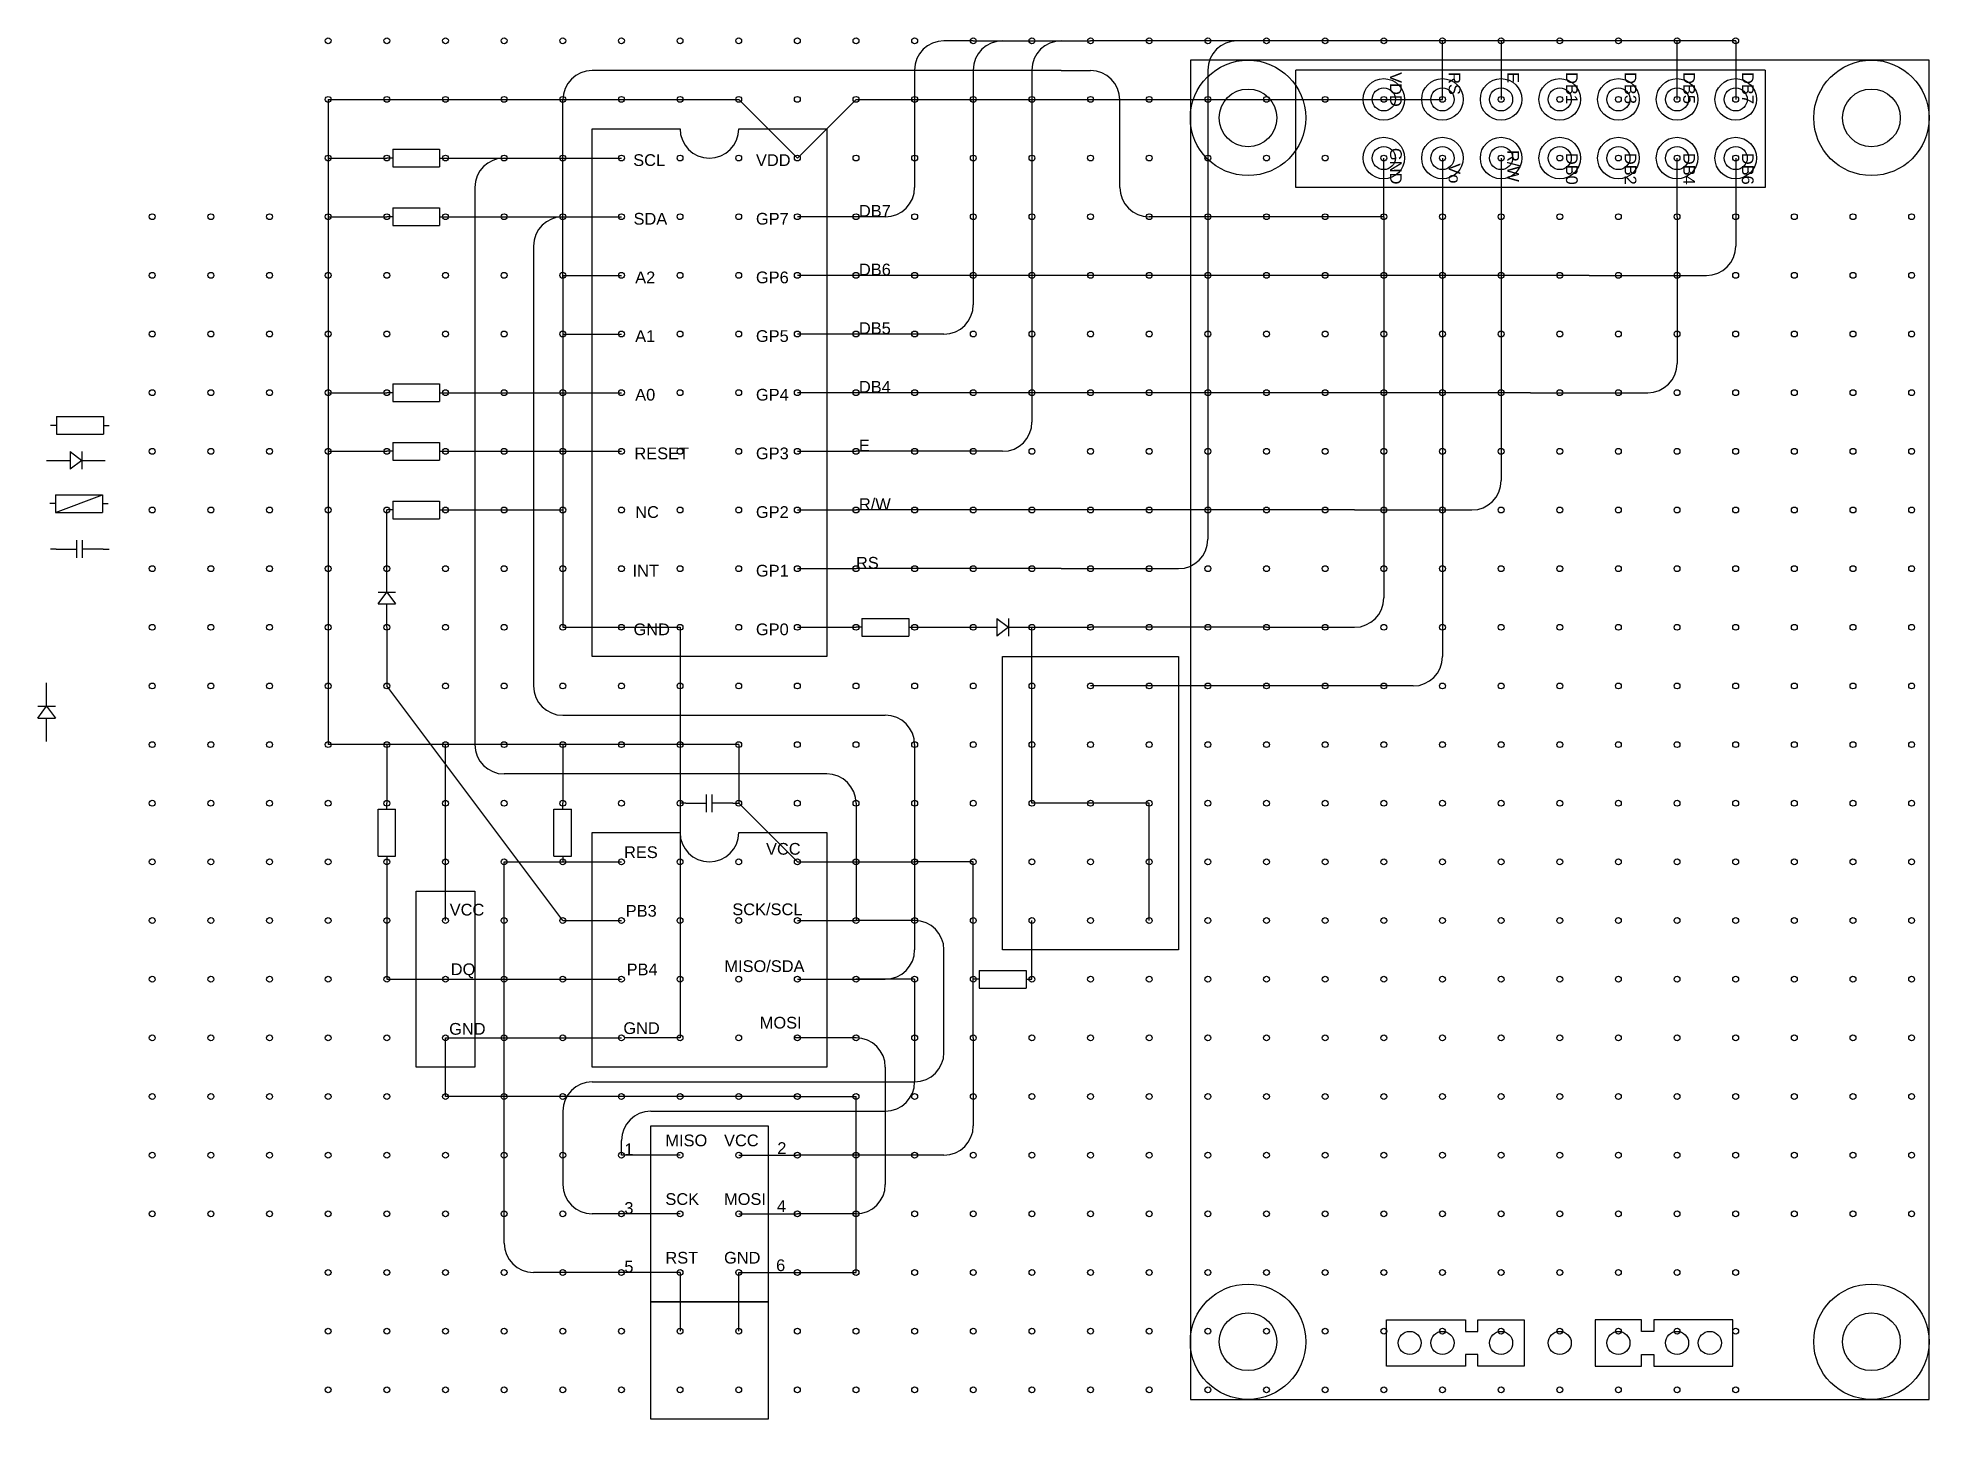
# Model space of a CAD drawing. Header units: inches. Extents: x 5.06 to 8.28, y 2 to 4.35.
import ezdxf

# ---------------------------------------------------------------- set-up
doc = ezdxf.new("R2010")
doc.units = ezdxf.units.IN
doc.header["$MEASUREMENT"] = 0
doc.linetypes.add('ACAD_ISO03W100', pattern=[30, 12, -18])
for name, color, linetype, lineweight in [('Components', 84, 'ACAD_ISO03W100', 30), ('PinLabels', 5, 'Continuous', 30), ('WiresBottom', 8, 'ACAD_ISO03W100', 30), ('WiresTop', 5, 'Continuous', 30)]:
    doc.layers.add(name, color=color, linetype=linetype, lineweight=lineweight)
doc.layers.add('Grid', color=7, linetype='Continuous')
doc.layers.add('PCB', color=94, linetype='Continuous')
doc.styles.get("Standard").update_dxf_attribs({"font": 'arial.ttf'})

msp = doc.modelspace()

# ---------------------------------------------------------------- linework, layer by layer
at = {"layer": 'Components', "linetype": 'Continuous'}
for p, q in [((5.6646, 4.1641), (5.7446, 4.1641)), ((5.6646, 4.1641), (5.6646, 4.1341)), ((5.7446, 4.1641), (5.7446, 4.1341)), ((5.7446, 4.1641), (5.7446, 4.1341)), ((5.6646, 4.1341), (5.7446, 4.1341)), ((5.6646, 4.0641), (5.7446, 4.0641)), ((5.6646, 4.0641), (5.6646, 4.0341)), ((5.7446, 4.0641), (5.7446, 4.0341)), ((5.7446, 4.0641), (5.7446, 4.0341)), ((5.6646, 4.0341), (5.7446, 4.0341)), ((5.6646, 3.7641), (5.7446, 3.7641)), ((5.6646, 3.7641), (5.6646, 3.7341)), ((5.7446, 3.7641), (5.7446, 3.7341)), ((5.7446, 3.7641), (5.7446, 3.7341)), ((5.6646, 3.7341), (5.7446, 3.7341)), ((5.0913, 3.7084), (5.1713, 3.7084)), ((5.0913, 3.7084), (5.0913, 3.6784)), ((5.0913, 3.6784), (5.1713, 3.6784)), ((5.1713, 3.7084), (5.1713, 3.6784)), ((5.1713, 3.7084), (5.1713, 3.6784)), ((5.1145, 3.6486), (5.1145, 3.6186)), ((5.1145, 3.6486), (5.1145, 3.6186)), ((5.1345, 3.6486), (5.1345, 3.6186)), ((5.6646, 3.6641), (5.7446, 3.6641)), ((5.6646, 3.6641), (5.6646, 3.6341)), ((5.7446, 3.6641), (5.7446, 3.6341)), ((5.7446, 3.6641), (5.7446, 3.6341)), ((5.6646, 3.6341), (5.7446, 3.6341)), ((5.0897, 3.575), (5.1697, 3.575)), ((5.0897, 3.575), (5.0897, 3.545)), ((5.1697, 3.575), (5.1697, 3.545)), ((5.1697, 3.575), (5.1697, 3.545)), ((5.6646, 3.5641), (5.7446, 3.5641)), ((5.6646, 3.5641), (5.6646, 3.5341)), ((5.7446, 3.5641), (5.7446, 3.5341)), ((5.7446, 3.5641), (5.7446, 3.5341)), ((5.0897, 3.545), (5.1697, 3.545)), ((5.6646, 3.5341), (5.7446, 3.5341)), ((5.1259, 3.4675), (5.1259, 3.4975)), ((5.1359, 3.4675), (5.1359, 3.4975)), ((5.0909, 3.4825), (5.0809, 3.4825)), ((5.0909, 3.4825), (5.1259, 3.4825)), ((5.1709, 3.4825), (5.1359, 3.4825)), ((5.1709, 3.4825), (5.1809, 3.4825)), ((5.6396, 3.4091), (5.6696, 3.4091)), ((5.6396, 3.3891), (5.6696, 3.3891)), ((5.6396, 3.3891), (5.6696, 3.3891)), ((6.4646, 3.3641), (6.5446, 3.3641)), ((6.4646, 3.3641), (6.4646, 3.3341)), ((6.5446, 3.3641), (6.5446, 3.3341)), ((6.5446, 3.3641), (6.5446, 3.3341)), ((6.6946, 3.3641), (6.6946, 3.3341)), ((6.6946, 3.3641), (6.6946, 3.3341)), ((6.7146, 3.3641), (6.7146, 3.3341)), ((6.4646, 3.3341), (6.5446, 3.3341)), ((5.0595, 3.2144), (5.0895, 3.2144)), ((5.0595, 3.1944), (5.0895, 3.1944)), ((5.0595, 3.1944), (5.0895, 3.1944)), ((6.1996, 3.0341), (6.1996, 3.0641)), ((6.2096, 3.0341), (6.2096, 3.0641)), ((5.6396, 2.9591), (5.6396, 3.0391)), ((5.6396, 3.0391), (5.6696, 3.0391)), ((5.6396, 3.0391), (5.6696, 3.0391)), ((5.6696, 2.9591), (5.6696, 3.0391)), ((5.9396, 2.9591), (5.9396, 3.0391)), ((5.9396, 3.0391), (5.9696, 3.0391)), ((5.9396, 3.0391), (5.9696, 3.0391)), ((5.9696, 2.9591), (5.9696, 3.0391)), ((6.1646, 3.0491), (6.1546, 3.0491)), ((6.1646, 3.0491), (6.1996, 3.0491)), ((6.2446, 3.0491), (6.2096, 3.0491)), ((6.2446, 3.0491), (6.2546, 3.0491)), ((5.6396, 2.9591), (5.6696, 2.9591)), ((5.9396, 2.9591), (5.9696, 2.9591)), ((6.6646, 2.7641), (6.7446, 2.7641)), ((6.6646, 2.7641), (6.6646, 2.7341)), ((6.7446, 2.7641), (6.7446, 2.7341)), ((6.6646, 2.7341), (6.7446, 2.7341))]:
    msp.add_line(p, q, dxfattribs=at)
at = {"layer": 'Components'}
for p, q in [((5.1145, 3.6486), (5.1345, 3.6336)), ((5.0745, 3.6336), (5.1145, 3.6336)), ((5.1345, 3.6336), (5.1145, 3.6186)), ((5.1345, 3.6336), (5.1745, 3.6336)), ((5.6546, 3.4091), (5.6546, 3.4491)), ((5.6396, 3.3891), (5.6546, 3.4091)), ((5.6546, 3.4091), (5.6696, 3.3891)), ((5.6546, 3.3491), (5.6546, 3.3891)), ((6.6946, 3.3641), (6.7146, 3.3491)), ((6.6546, 3.3491), (6.6946, 3.3491)), ((6.7146, 3.3491), (6.6946, 3.3341)), ((6.7146, 3.3491), (6.7546, 3.3491)), ((5.0745, 3.2144), (5.0745, 3.2544)), ((5.0595, 3.1944), (5.0745, 3.2144)), ((5.0745, 3.2144), (5.0895, 3.1944)), ((5.0745, 3.1544), (5.0745, 3.1944))]:
    msp.add_line(p, q, dxfattribs=at)
at = {"layer": 'Grid'}
for centre in [(5.5546, 4.3491), (5.6546, 4.3491), (5.7546, 4.3491), (5.8546, 4.3491), (5.9546, 4.3491), (6.0546, 4.3491), (6.1546, 4.3491), (6.2546, 4.3491), (6.3546, 4.3491), (6.4546, 4.3491), (6.5546, 4.3491), (6.6546, 4.3491), (6.7546, 4.3491), (6.8546, 4.3491), (6.9546, 4.3491), (7.0546, 4.3491), (7.1546, 4.3491), (7.2546, 4.3491), (7.3546, 4.3491), (7.4546, 4.3491), (7.5546, 4.3491), (7.6546, 4.3491), (7.7546, 4.3491), (7.8546, 4.3491), (7.9546, 4.3491), (5.5546, 4.2491), (5.6546, 4.2491), (5.7546, 4.2491), (5.8546, 4.2491), (5.9546, 4.2491), (6.0546, 4.2491), (6.1546, 4.2491), (6.2546, 4.2491), (6.3546, 4.2491), (6.4546, 4.2491), (6.5546, 4.2491), (6.6546, 4.2491), (6.7546, 4.2491), (6.8546, 4.2491), (6.9546, 4.2491), (7.0546, 4.2491), (7.1546, 4.2491), (7.2546, 4.2491), (7.3546, 4.2491), (7.4546, 4.2491), (7.5546, 4.2491), (7.6546, 4.2491), (7.7546, 4.2491), (7.8546, 4.2491), (7.9546, 4.2491), (5.5546, 4.1491), (5.6546, 4.1491), (5.7546, 4.1491), (5.8546, 4.1491), (5.9546, 4.1491), (6.0546, 4.1491), (6.1546, 4.1491), (6.2546, 4.1491), (6.3546, 4.1491), (6.4546, 4.1491), (6.5546, 4.1491), (6.6546, 4.1491), (6.7546, 4.1491), (6.8546, 4.1491), (6.9546, 4.1491), (7.0546, 4.1491), (7.1546, 4.1491), (7.2546, 4.1491), (7.3546, 4.1491), (7.4546, 4.1491), (7.5546, 4.1491), (7.6546, 4.1491), (7.7546, 4.1491), (7.8546, 4.1491), (7.9546, 4.1491), (5.2546, 4.0491), (5.3546, 4.0491), (5.4546, 4.0491), (5.5546, 4.0491), (5.6546, 4.0491), (5.7546, 4.0491), (5.8546, 4.0491), (5.9546, 4.0491), (6.0546, 4.0491), (6.1546, 4.0491), (6.2546, 4.0491), (6.3546, 4.0491), (6.4546, 4.0491), (6.5546, 4.0491), (6.6546, 4.0491), (6.7546, 4.0491), (6.8546, 4.0491), (6.9546, 4.0491), (7.0546, 4.0491), (7.1546, 4.0491), (7.2546, 4.0491), (7.3546, 4.0491), (7.4546, 4.0491), (7.5546, 4.0491), (7.6546, 4.0491), (7.7546, 4.0491), (7.8546, 4.0491), (7.9546, 4.0491), (8.0546, 4.0491), (8.1546, 4.0491), (8.2546, 4.0491), (5.2546, 3.9491), (5.3546, 3.9491), (5.4546, 3.9491), (5.5546, 3.9491), (5.6546, 3.9491), (5.7546, 3.9491), (5.8546, 3.9491), (5.9546, 3.9491), (6.0546, 3.9491), (6.1546, 3.9491), (6.2546, 3.9491), (6.3546, 3.9491), (6.4546, 3.9491), (6.5546, 3.9491), (6.6546, 3.9491), (6.7546, 3.9491), (6.8546, 3.9491), (6.9546, 3.9491), (7.0546, 3.9491), (7.1546, 3.9491), (7.2546, 3.9491), (7.3546, 3.9491), (7.4546, 3.9491), (7.5546, 3.9491), (7.6546, 3.9491), (7.7546, 3.9491), (7.8546, 3.9491), (7.9546, 3.9491), (8.0546, 3.9491), (8.1546, 3.9491), (8.2546, 3.9491), (5.2546, 3.8491), (5.3546, 3.8491), (5.4546, 3.8491), (5.5546, 3.8491), (5.6546, 3.8491), (5.7546, 3.8491), (5.8546, 3.8491), (5.9546, 3.8491), (6.0546, 3.8491), (6.1546, 3.8491), (6.2546, 3.8491), (6.3546, 3.8491), (6.4546, 3.8491), (6.5546, 3.8491), (6.6546, 3.8491), (6.7546, 3.8491), (6.8546, 3.8491), (6.9546, 3.8491), (7.0546, 3.8491), (7.1546, 3.8491), (7.2546, 3.8491), (7.3546, 3.8491), (7.4546, 3.8491), (7.5546, 3.8491), (7.6546, 3.8491), (7.7546, 3.8491), (7.8546, 3.8491), (7.9546, 3.8491), (8.0546, 3.8491), (8.1546, 3.8491), (8.2546, 3.8491), (5.2546, 3.7491), (5.3546, 3.7491), (5.4546, 3.7491), (5.5546, 3.7491), (5.6546, 3.7491), (5.7546, 3.7491), (5.8546, 3.7491), (5.9546, 3.7491), (6.0546, 3.7491), (6.1546, 3.7491), (6.2546, 3.7491), (6.3546, 3.7491), (6.4546, 3.7491), (6.5546, 3.7491), (6.6546, 3.7491), (6.7546, 3.7491), (6.8546, 3.7491), (6.9546, 3.7491), (7.0546, 3.7491), (7.1546, 3.7491), (7.2546, 3.7491), (7.3546, 3.7491), (7.4546, 3.7491), (7.5546, 3.7491), (7.6546, 3.7491), (7.7546, 3.7491), (7.8546, 3.7491), (7.9546, 3.7491), (8.0546, 3.7491), (8.1546, 3.7491), (8.2546, 3.7491), (5.2546, 3.6491), (5.3546, 3.6491), (5.4546, 3.6491), (5.5546, 3.6491), (5.6546, 3.6491), (5.7546, 3.6491), (5.8546, 3.6491), (5.9546, 3.6491), (6.0546, 3.6491), (6.1546, 3.6491), (6.2546, 3.6491), (6.3546, 3.6491), (6.4546, 3.6491), (6.5546, 3.6491), (6.6546, 3.6491), (6.7546, 3.6491), (6.8546, 3.6491), (6.9546, 3.6491), (7.0546, 3.6491), (7.1546, 3.6491), (7.2546, 3.6491), (7.3546, 3.6491), (7.4546, 3.6491), (7.5546, 3.6491), (7.6546, 3.6491), (7.7546, 3.6491), (7.8546, 3.6491), (7.9546, 3.6491), (8.0546, 3.6491), (8.1546, 3.6491), (8.2546, 3.6491), (5.2546, 3.5491), (5.3546, 3.5491), (5.4546, 3.5491), (5.5546, 3.5491), (5.6546, 3.5491), (5.7546, 3.5491), (5.8546, 3.5491), (5.9546, 3.5491), (6.0546, 3.5491), (6.1546, 3.5491), (6.2546, 3.5491), (6.3546, 3.5491), (6.4546, 3.5491), (6.5546, 3.5491), (6.6546, 3.5491), (6.7546, 3.5491), (6.8546, 3.5491), (6.9546, 3.5491), (7.0546, 3.5491), (7.1546, 3.5491), (7.2546, 3.5491), (7.3546, 3.5491), (7.4546, 3.5491), (7.5546, 3.5491), (7.6546, 3.5491), (7.7546, 3.5491), (7.8546, 3.5491), (7.9546, 3.5491), (8.0546, 3.5491), (8.1546, 3.5491), (8.2546, 3.5491), (5.2546, 3.4491), (5.3546, 3.4491), (5.4546, 3.4491), (5.5546, 3.4491), (5.6546, 3.4491), (5.7546, 3.4491), (5.8546, 3.4491), (5.9546, 3.4491), (6.0546, 3.4491), (6.1546, 3.4491), (6.2546, 3.4491), (6.3546, 3.4491), (6.4546, 3.4491), (6.5546, 3.4491), (6.6546, 3.4491), (6.7546, 3.4491), (6.8546, 3.4491), (6.9546, 3.4491), (7.0546, 3.4491), (7.1546, 3.4491), (7.2546, 3.4491), (7.3546, 3.4491), (7.4546, 3.4491), (7.5546, 3.4491), (7.6546, 3.4491), (7.7546, 3.4491), (7.8546, 3.4491), (7.9546, 3.4491), (8.0546, 3.4491), (8.1546, 3.4491), (8.2546, 3.4491), (5.2546, 3.3491), (5.3546, 3.3491), (5.4546, 3.3491), (5.5546, 3.3491), (5.6546, 3.3491), (5.7546, 3.3491), (5.8546, 3.3491), (5.9546, 3.3491), (6.0546, 3.3491), (6.1546, 3.3491), (6.2546, 3.3491), (6.3546, 3.3491), (6.4546, 3.3491), (6.5546, 3.3491), (6.6546, 3.3491), (6.7546, 3.3491), (6.8546, 3.3491), (6.9546, 3.3491), (7.0546, 3.3491), (7.1546, 3.3491), (7.2546, 3.3491), (7.3546, 3.3491), (7.4546, 3.3491), (7.5546, 3.3491), (7.6546, 3.3491), (7.7546, 3.3491), (7.8546, 3.3491), (7.9546, 3.3491), (8.0546, 3.3491), (8.1546, 3.3491), (8.2546, 3.3491), (5.2546, 3.2491), (5.3546, 3.2491), (5.4546, 3.2491), (5.5546, 3.2491), (5.6546, 3.2491), (5.7546, 3.2491), (5.8546, 3.2491), (5.9546, 3.2491), (6.0546, 3.2491), (6.1546, 3.2491), (6.2546, 3.2491), (6.3546, 3.2491), (6.4546, 3.2491), (6.5546, 3.2491), (6.6546, 3.2491), (6.7546, 3.2491), (6.8546, 3.2491), (6.9546, 3.2491), (7.0546, 3.2491), (7.1546, 3.2491), (7.2546, 3.2491), (7.3546, 3.2491), (7.4546, 3.2491), (7.5546, 3.2491), (7.6546, 3.2491), (7.7546, 3.2491), (7.8546, 3.2491), (7.9546, 3.2491), (8.0546, 3.2491), (8.1546, 3.2491), (8.2546, 3.2491), (5.2546, 3.1491), (5.3546, 3.1491), (5.4546, 3.1491), (5.5546, 3.1491), (5.6546, 3.1491), (5.7546, 3.1491), (5.8546, 3.1491), (5.9546, 3.1491), (6.0546, 3.1491), (6.1546, 3.1491), (6.2546, 3.1491), (6.3546, 3.1491), (6.4546, 3.1491), (6.5546, 3.1491), (6.6546, 3.1491), (6.7546, 3.1491), (6.8546, 3.1491), (6.9546, 3.1491), (7.0546, 3.1491), (7.1546, 3.1491), (7.2546, 3.1491), (7.3546, 3.1491), (7.4546, 3.1491), (7.5546, 3.1491), (7.6546, 3.1491), (7.7546, 3.1491), (7.8546, 3.1491), (7.9546, 3.1491), (8.0546, 3.1491), (8.1546, 3.1491), (8.2546, 3.1491), (5.2546, 3.0491), (5.3546, 3.0491), (5.4546, 3.0491), (5.5546, 3.0491), (5.6546, 3.0491), (5.7546, 3.0491), (5.8546, 3.0491), (5.9546, 3.0491), (6.0546, 3.0491), (6.1546, 3.0491), (6.2546, 3.0491), (6.3546, 3.0491), (6.4546, 3.0491), (6.5546, 3.0491), (6.6546, 3.0491), (6.7546, 3.0491), (6.8546, 3.0491), (6.9546, 3.0491), (7.0546, 3.0491), (7.1546, 3.0491), (7.2546, 3.0491), (7.3546, 3.0491), (7.4546, 3.0491), (7.5546, 3.0491), (7.6546, 3.0491), (7.7546, 3.0491), (7.8546, 3.0491), (7.9546, 3.0491), (8.0546, 3.0491), (8.1546, 3.0491), (8.2546, 3.0491), (5.2546, 2.9491), (5.3546, 2.9491), (5.4546, 2.9491), (5.5546, 2.9491), (5.6546, 2.9491), (5.7546, 2.9491), (5.8546, 2.9491), (5.9546, 2.9491), (6.0546, 2.9491), (6.1546, 2.9491), (6.2546, 2.9491), (6.3546, 2.9491), (6.4546, 2.9491), (6.5546, 2.9491), (6.6546, 2.9491), (6.7546, 2.9491), (6.8546, 2.9491), (6.9546, 2.9491), (7.0546, 2.9491), (7.1546, 2.9491), (7.2546, 2.9491), (7.3546, 2.9491), (7.4546, 2.9491), (7.5546, 2.9491), (7.6546, 2.9491), (7.7546, 2.9491), (7.8546, 2.9491), (7.9546, 2.9491), (8.0546, 2.9491), (8.1546, 2.9491), (8.2546, 2.9491), (5.2546, 2.8491), (5.3546, 2.8491), (5.4546, 2.8491), (5.5546, 2.8491), (5.6546, 2.8491), (5.7546, 2.8491), (5.8546, 2.8491), (5.9546, 2.8491), (6.0546, 2.8491), (6.1546, 2.8491), (6.2546, 2.8491), (6.3546, 2.8491), (6.4546, 2.8491), (6.5546, 2.8491), (6.6546, 2.8491), (6.7546, 2.8491), (6.8546, 2.8491), (6.9546, 2.8491), (7.0546, 2.8491), (7.1546, 2.8491), (7.2546, 2.8491), (7.3546, 2.8491), (7.4546, 2.8491), (7.5546, 2.8491), (7.6546, 2.8491), (7.7546, 2.8491), (7.8546, 2.8491), (7.9546, 2.8491), (8.0546, 2.8491), (8.1546, 2.8491), (8.2546, 2.8491), (5.2546, 2.7491), (5.3546, 2.7491), (5.4546, 2.7491), (5.5546, 2.7491), (5.6546, 2.7491), (5.7546, 2.7491), (5.8546, 2.7491), (5.9546, 2.7491), (6.0546, 2.7491), (6.1546, 2.7491), (6.2546, 2.7491), (6.3546, 2.7491), (6.4546, 2.7491), (6.5546, 2.7491), (6.6546, 2.7491), (6.7546, 2.7491), (6.8546, 2.7491), (6.9546, 2.7491), (7.0546, 2.7491), (7.1546, 2.7491), (7.2546, 2.7491), (7.3546, 2.7491), (7.4546, 2.7491), (7.5546, 2.7491), (7.6546, 2.7491), (7.7546, 2.7491), (7.8546, 2.7491), (7.9546, 2.7491), (8.0546, 2.7491), (8.1546, 2.7491), (8.2546, 2.7491), (5.2546, 2.6491), (5.3546, 2.6491), (5.4546, 2.6491), (5.5546, 2.6491), (5.6546, 2.6491), (5.7546, 2.6491), (5.8546, 2.6491), (5.9546, 2.6491), (6.0546, 2.6491), (6.1546, 2.6491), (6.2546, 2.6491), (6.3546, 2.6491), (6.4546, 2.6491), (6.5546, 2.6491), (6.6546, 2.6491), (6.7546, 2.6491), (6.8546, 2.6491), (6.9546, 2.6491), (7.0546, 2.6491), (7.1546, 2.6491), (7.2546, 2.6491), (7.3546, 2.6491), (7.4546, 2.6491), (7.5546, 2.6491), (7.6546, 2.6491), (7.7546, 2.6491), (7.8546, 2.6491), (7.9546, 2.6491), (8.0546, 2.6491), (8.1546, 2.6491), (8.2546, 2.6491), (5.2546, 2.5491), (5.3546, 2.5491), (5.4546, 2.5491), (5.5546, 2.5491), (5.6546, 2.5491), (5.7546, 2.5491), (5.8546, 2.5491), (5.9546, 2.5491), (6.0546, 2.5491), (6.1546, 2.5491), (6.2546, 2.5491), (6.3546, 2.5491), (6.4546, 2.5491), (6.5546, 2.5491), (6.6546, 2.5491), (6.7546, 2.5491), (6.8546, 2.5491), (6.9546, 2.5491), (7.0546, 2.5491), (7.1546, 2.5491), (7.2546, 2.5491), (7.3546, 2.5491), (7.4546, 2.5491), (7.5546, 2.5491), (7.6546, 2.5491), (7.7546, 2.5491), (7.8546, 2.5491), (7.9546, 2.5491), (8.0546, 2.5491), (8.1546, 2.5491), (8.2546, 2.5491), (5.2546, 2.4491), (5.3546, 2.4491), (5.4546, 2.4491), (5.5546, 2.4491), (5.6546, 2.4491), (5.7546, 2.4491), (5.8546, 2.4491), (5.9546, 2.4491), (6.0546, 2.4491), (6.1546, 2.4491), (6.2546, 2.4491), (6.3546, 2.4491), (6.4546, 2.4491), (6.5546, 2.4491), (6.6546, 2.4491), (6.7546, 2.4491), (6.8546, 2.4491), (6.9546, 2.4491), (7.0546, 2.4491), (7.1546, 2.4491), (7.2546, 2.4491), (7.3546, 2.4491), (7.4546, 2.4491), (7.5546, 2.4491), (7.6546, 2.4491), (7.7546, 2.4491), (7.8546, 2.4491), (7.9546, 2.4491), (8.0546, 2.4491), (8.1546, 2.4491), (8.2546, 2.4491), (5.2546, 2.3491), (5.3546, 2.3491), (5.4546, 2.3491), (5.5546, 2.3491), (5.6546, 2.3491), (5.7546, 2.3491), (5.8546, 2.3491), (5.9546, 2.3491), (6.0546, 2.3491), (6.1546, 2.3491), (6.2546, 2.3491), (6.3546, 2.3491), (6.4546, 2.3491), (6.5546, 2.3491), (6.6546, 2.3491), (6.7546, 2.3491), (6.8546, 2.3491), (6.9546, 2.3491), (7.0546, 2.3491), (7.1546, 2.3491), (7.2546, 2.3491), (7.3546, 2.3491), (7.4546, 2.3491), (7.5546, 2.3491), (7.6546, 2.3491), (7.7546, 2.3491), (7.8546, 2.3491), (7.9546, 2.3491), (8.0546, 2.3491), (8.1546, 2.3491), (8.2546, 2.3491), (5.5546, 2.2491), (5.6546, 2.2491), (5.7546, 2.2491), (5.8546, 2.2491), (5.9546, 2.2491), (6.0546, 2.2491), (6.1546, 2.2491), (6.2546, 2.2491), (6.3546, 2.2491), (6.4546, 2.2491), (6.5546, 2.2491), (6.6546, 2.2491), (6.7546, 2.2491), (6.8546, 2.2491), (6.9546, 2.2491), (7.0546, 2.2491), (7.1546, 2.2491), (7.2546, 2.2491), (7.3546, 2.2491), (7.4546, 2.2491), (7.5546, 2.2491), (7.6546, 2.2491), (7.7546, 2.2491), (7.8546, 2.2491), (7.9546, 2.2491), (5.5546, 2.1491), (5.6546, 2.1491), (5.7546, 2.1491), (5.8546, 2.1491), (5.9546, 2.1491), (6.0546, 2.1491), (6.1546, 2.1491), (6.2546, 2.1491), (6.3546, 2.1491), (6.4546, 2.1491), (6.5546, 2.1491), (6.6546, 2.1491), (6.7546, 2.1491), (6.8546, 2.1491), (6.9546, 2.1491), (7.0546, 2.1491), (7.1546, 2.1491), (7.2546, 2.1491), (7.3546, 2.1491), (7.4546, 2.1491), (7.5546, 2.1491), (7.6546, 2.1491), (7.7546, 2.1491), (7.8546, 2.1491), (7.9546, 2.1491), (5.5546, 2.0491), (5.6546, 2.0491), (5.7546, 2.0491), (5.8546, 2.0491), (5.9546, 2.0491), (6.0546, 2.0491), (6.1546, 2.0491), (6.2546, 2.0491), (6.3546, 2.0491), (6.4546, 2.0491), (6.5546, 2.0491), (6.6546, 2.0491), (6.7546, 2.0491), (6.8546, 2.0491), (6.9546, 2.0491), (7.0546, 2.0491), (7.1546, 2.0491), (7.2546, 2.0491), (7.3546, 2.0491), (7.4546, 2.0491), (7.5546, 2.0491), (7.6546, 2.0491), (7.7546, 2.0491), (7.8546, 2.0491), (7.9546, 2.0491)]:
    msp.add_circle(centre, 0.005, dxfattribs=at)
at = {"layer": 'PCB'}
for points in [[(7.0247, 2.0325), (8.2845, 2.0325), (8.2845, 4.316), (7.0247, 4.316)], [(7.594, 2.0896), (7.5152, 2.0896), (7.5152, 2.1093), (7.494, 2.1093), (7.494, 2.0896), (7.3593, 2.0896), (7.3593, 2.1684), (7.494, 2.1684), (7.494, 2.1487), (7.5152, 2.1487), (7.5152, 2.1684), (7.594, 2.1684)], [(7.7152, 2.0896), (7.794, 2.0896), (7.794, 2.1093), (7.8152, 2.1093), (7.8152, 2.0896), (7.9499, 2.0896), (7.9499, 2.1684), (7.8152, 2.1684), (7.8152, 2.1487), (7.794, 2.1487), (7.794, 2.1684), (7.7152, 2.1684)]]:
    msp.add_lwpolyline(points, close=True, dxfattribs=at)
for centre, radius in [((7.1231, 4.2176), 0.0984), ((8.1861, 4.2176), 0.0984), ((7.1231, 4.2176), 0.0492), ((7.3546, 4.2491), 0.0354), ((7.3546, 4.2491), 0.0197), ((7.4546, 4.2491), 0.0354), ((7.4546, 4.2491), 0.0197), ((7.5546, 4.2491), 0.0354), ((7.5546, 4.2491), 0.0197), ((7.6546, 4.2491), 0.0354), ((7.6546, 4.2491), 0.0197), ((7.7546, 4.2491), 0.0354), ((7.7546, 4.2491), 0.0197), ((7.8546, 4.2491), 0.0354), ((7.8546, 4.2491), 0.0197), ((7.9546, 4.2491), 0.0354), ((7.9546, 4.2491), 0.0197), ((8.1861, 4.2176), 0.0492), ((7.3546, 4.1491), 0.0354), ((7.3546, 4.1491), 0.0197), ((7.4546, 4.1491), 0.0354), ((7.4546, 4.1491), 0.0197), ((7.5546, 4.1491), 0.0354), ((7.5546, 4.1491), 0.0197), ((7.6546, 4.1491), 0.0354), ((7.6546, 4.1491), 0.0197), ((7.7546, 4.1491), 0.0354), ((7.7546, 4.1491), 0.0197), ((7.8546, 4.1491), 0.0354), ((7.8546, 4.1491), 0.0197), ((7.9546, 4.1491), 0.0354), ((7.9546, 4.1491), 0.0197), ((7.1231, 2.131), 0.0984), ((8.1861, 2.131), 0.0984), ((7.1231, 2.131), 0.0492), ((8.1861, 2.131), 0.0492), ((7.3987, 2.129), 0.0197), ((7.4546, 2.129), 0.0197), ((7.5546, 2.129), 0.0197), ((7.6546, 2.129), 0.0197), ((7.7546, 2.129), 0.0197), ((7.8546, 2.129), 0.0197), ((7.9105, 2.129), 0.0197)]:
    msp.add_circle(centre, radius, dxfattribs=at)
at = {"layer": 'PinLabels'}
for p, q in [((7.2046, 4.0991), (7.2046, 4.2991)), ((7.3041, 4.2991), (7.2046, 4.2991)), ((8.0046, 4.2991), (7.3041, 4.2991)), ((8.0046, 4.2991), (8.0046, 4.0991)), ((6.0046, 3.2991), (6.0046, 4.1991)), ((6.0046, 4.1991), (6.1546, 4.1991)), ((6.2546, 4.1991), (6.4046, 4.1991)), ((6.4046, 4.1991), (6.4046, 3.2991)), ((7.3046, 4.0991), (7.2046, 4.0991)), ((8.0046, 4.0991), (7.3046, 4.0991)), ((6.4046, 3.2991), (6.0046, 3.2991)), ((6.7046, 3.2991), (7.0046, 3.2991)), ((6.7046, 2.7991), (6.7046, 3.2991)), ((7.0046, 3.2991), (7.0046, 2.7991)), ((6.0046, 2.5991), (6.0046, 2.9991)), ((6.0046, 2.9991), (6.1546, 2.9991)), ((6.2546, 2.9991), (6.4046, 2.9991)), ((6.4046, 2.9991), (6.4046, 2.5991)), ((5.7046, 2.8991), (5.8046, 2.8991)), ((5.7046, 2.5991), (5.7046, 2.8991)), ((5.8046, 2.8991), (5.8046, 2.5991)), ((7.0046, 2.7991), (6.7046, 2.7991)), ((5.8046, 2.5991), (5.7046, 2.5991)), ((6.4046, 2.5991), (6.0046, 2.5991)), ((6.1046, 2.4991), (6.3046, 2.4991)), ((6.1046, 2.1991), (6.1046, 2.4991)), ((6.3046, 2.4991), (6.3046, 2.1991)), ((6.3046, 2.1991), (6.1046, 2.1991)), ((6.1046, 2.1991), (6.3046, 2.1991)), ((6.1046, 1.9991), (6.1046, 2.1991)), ((6.3046, 2.1991), (6.3046, 1.9991)), ((6.3046, 1.9991), (6.1046, 1.9991))]:
    msp.add_line(p, q, dxfattribs=at)
for centre in [(6.2046, 4.1991), (6.2046, 2.9991)]:
    msp.add_arc(centre, 0.05, 180, 0, dxfattribs=at)
at = {"layer": 'WiresBottom'}
for p, q in [((7.4546, 4.2491), (7.4546, 4.3491)), ((7.5546, 4.3491), (7.5546, 4.2491)), ((7.8546, 4.2491), (7.8546, 4.3491)), ((7.9546, 4.3491), (7.9546, 4.2491)), ((5.6646, 4.1491), (5.6546, 4.1491)), ((5.7446, 4.1491), (5.7546, 4.1491)), ((5.9546, 4.1491), (6.0546, 4.1491)), ((7.3546, 4.0491), (7.3546, 4.1491)), ((7.5546, 4.1491), (7.5546, 4.0491)), ((7.8546, 4.0491), (7.8546, 4.1491)), ((7.9546, 4.1491), (7.9546, 4.0491)), ((5.6646, 4.0491), (5.6546, 4.0491)), ((5.7446, 4.0491), (5.7546, 4.0491)), ((5.9546, 4.0491), (6.0546, 4.0491)), ((6.4546, 4.0491), (6.3546, 4.0491)), ((5.9546, 3.9491), (5.9546, 3.8491)), ((5.9546, 3.9491), (6.0546, 3.9491)), ((6.4546, 3.9491), (6.3546, 3.9491)), ((5.9546, 3.8491), (6.0546, 3.8491)), ((5.9546, 3.8491), (5.9546, 3.3491)), ((6.4546, 3.8491), (6.3546, 3.8491)), ((5.6646, 3.7491), (5.6546, 3.7491)), ((5.7446, 3.7491), (5.7546, 3.7491)), ((5.7546, 3.7491), (6.0546, 3.7491)), ((6.4546, 3.7491), (6.3546, 3.7491)), ((5.0913, 3.6934), (5.0813, 3.6934)), ((5.1713, 3.6934), (5.1813, 3.6934)), ((5.6646, 3.6491), (5.6546, 3.6491)), ((5.7446, 3.6491), (5.7546, 3.6491)), ((5.7546, 3.6491), (6.0546, 3.6491)), ((6.3546, 3.6491), (6.4546, 3.6491)), ((5.0897, 3.56), (5.0797, 3.56)), ((5.0897, 3.545), (5.1697, 3.575)), ((5.1697, 3.56), (5.1797, 3.56)), ((5.6646, 3.5491), (5.6546, 3.5491)), ((5.6546, 3.4491), (5.6546, 3.5491)), ((5.7446, 3.5491), (5.7546, 3.5491)), ((5.7546, 3.5491), (5.9546, 3.5491)), ((6.3546, 3.5491), (6.4546, 3.5491)), ((6.3546, 3.4491), (6.4546, 3.4491)), ((5.6546, 3.3491), (5.6546, 3.2491)), ((5.9546, 3.3491), (6.0546, 3.3491)), ((6.0546, 3.3491), (6.1546, 3.3491)), ((6.1546, 3.3491), (6.1546, 3.2491)), ((6.3546, 3.3491), (6.4546, 3.3491)), ((6.4646, 3.3491), (6.4546, 3.3491)), ((6.5446, 3.3491), (6.5546, 3.3491)), ((6.5546, 3.3491), (6.6596, 3.3491)), ((6.7546, 3.0491), (6.7546, 3.3491)), ((6.7546, 3.3491), (6.8546, 3.3491)), ((6.1546, 3.2491), (6.1546, 2.6491)), ((5.6546, 3.0391), (5.6546, 3.0491)), ((5.9546, 3.0391), (5.9546, 3.0491)), ((6.9546, 3.0491), (6.7546, 3.0491)), ((6.9546, 2.8491), (6.9546, 3.0491)), ((5.6546, 2.9591), (5.6546, 2.9491)), ((5.8546, 2.9491), (5.9546, 2.9491)), ((5.9546, 2.9591), (5.9546, 2.9491)), ((5.9546, 2.9491), (6.0546, 2.9491)), ((5.9546, 2.8491), (6.0546, 2.8491)), ((6.3546, 2.8491), (6.4546, 2.8491)), ((6.3546, 2.7491), (6.4546, 2.7491)), ((6.5546, 2.7491), (6.4546, 2.7491)), ((6.6646, 2.7491), (6.6546, 2.7491)), ((6.7446, 2.7491), (6.7546, 2.7491)), ((5.7546, 2.5491), (5.7546, 2.6491)), ((5.7546, 2.6491), (6.0546, 2.6491)), ((6.1546, 2.6491), (6.0596, 2.6491)), ((6.4546, 2.6491), (6.3496, 2.6491)), ((6.0546, 2.5491), (5.7546, 2.5491)), ((6.3546, 2.5491), (6.0546, 2.5491)), ((6.3546, 2.5491), (6.4546, 2.5491)), ((6.4546, 2.2491), (6.4546, 2.5491)), ((6.1546, 2.4491), (6.0546, 2.4491)), ((6.1546, 2.3491), (6.0546, 2.3491)), ((6.2546, 2.3491), (6.3546, 2.3491)), ((6.1546, 2.2491), (6.0546, 2.2491)), ((6.1546, 2.2491), (6.1546, 2.1491)), ((6.2546, 2.1491), (6.2546, 2.2491)), ((6.2546, 2.2491), (6.3546, 2.2491)), ((6.3546, 2.2491), (6.4546, 2.2491))]:
    msp.add_line(p, q, dxfattribs=at)
at = {"layer": 'WiresBottom', "color": 1}
for p, q in [((5.5546, 4.2491), (5.5546, 4.1491)), ((5.5546, 4.2491), (6.2546, 4.2491)), ((6.2546, 4.2491), (6.3546, 4.1491)), ((6.3546, 4.1491), (6.4546, 4.2491)), ((6.4546, 4.2491), (7.1546, 4.2491)), ((7.1546, 4.2491), (7.4546, 4.2491)), ((5.5546, 4.1491), (5.5546, 3.1491)), ((5.5546, 4.1491), (5.6546, 4.1491)), ((5.7546, 4.1491), (5.9546, 4.1491)), ((7.4546, 4.1491), (7.4546, 4.0491)), ((5.5546, 4.0491), (5.6546, 4.0491)), ((5.7546, 4.0491), (5.9546, 4.0491)), ((5.5546, 3.7491), (5.6546, 3.7491)), ((5.5546, 3.6491), (5.6546, 3.6491)), ((7.0546, 3.2491), (6.8546, 3.2491)), ((6.2546, 3.1491), (5.5546, 3.1491)), ((5.6546, 3.1491), (5.6546, 3.0491)), ((5.7546, 2.8491), (5.7546, 3.1491)), ((5.9546, 3.1491), (5.9546, 3.0491)), ((6.2546, 3.1491), (6.2546, 3.0491)), ((6.3546, 2.9491), (6.2546, 3.0491)), ((5.6546, 2.9491), (5.6546, 2.8491)), ((6.3546, 2.9491), (6.4546, 2.9491)), ((6.4546, 2.9491), (6.5546, 2.9491)), ((6.6546, 2.9491), (6.5546, 2.9491)), ((6.6546, 2.8491), (6.6546, 2.9491)), ((5.6546, 2.8491), (5.6546, 2.7491)), ((6.6546, 2.6491), (6.6546, 2.8491)), ((6.7546, 2.7491), (6.7546, 2.8491)), ((5.6546, 2.7491), (6.0546, 2.7491)), ((6.2546, 2.4491), (6.3546, 2.4491))]:
    msp.add_line(p, q, dxfattribs=at)
at = {"layer": 'WiresTop'}
for p, q in [((6.6546, 4.3491), (6.6046, 4.3491)), ((6.6546, 4.3491), (6.8546, 4.3491)), ((7.9546, 4.3491), (6.8546, 4.3491)), ((7.8546, 4.3491), (6.9046, 4.3491)), ((7.4546, 4.3491), (7.0046, 4.3491)), ((7.5546, 4.3491), (7.1046, 4.3491)), ((6.8046, 4.2981), (6.0046, 4.2981)), ((6.5546, 4.2991), (6.5546, 4.0991)), ((6.6546, 4.2991), (6.6546, 4.0991)), ((6.7546, 4.2991), (6.7546, 3.6991)), ((6.8046, 4.2981), (6.8546, 4.2981)), ((7.0546, 4.2991), (7.0546, 3.6991)), ((5.9546, 3.9441), (5.9546, 4.2481)), ((6.9046, 4.0991), (6.9046, 4.2481)), ((5.8546, 4.1491), (5.9546, 4.1491)), ((5.8046, 4.0991), (5.8046, 3.1491)), ((6.6546, 4.0991), (6.6546, 3.8991)), ((6.5046, 4.0491), (6.4546, 4.0491)), ((7.3546, 4.0491), (6.9546, 4.0491)), ((7.3546, 4.0491), (7.3546, 3.3991)), ((7.4546, 4.0491), (7.4546, 3.2991)), ((7.5546, 4.0491), (7.5546, 3.5991)), ((7.8546, 4.0491), (7.8546, 3.7991)), ((7.9546, 4.0491), (7.9546, 3.9991)), ((5.9046, 3.9991), (5.9046, 3.2491)), ((7.7046, 3.9491), (6.4546, 3.9491)), ((7.7046, 3.9491), (7.9046, 3.9491)), ((6.6046, 3.8491), (6.4546, 3.8491)), ((7.6046, 3.7491), (6.4546, 3.7491)), ((7.6046, 3.7491), (7.8046, 3.7491)), ((7.0546, 3.6991), (7.0546, 3.4991)), ((6.7046, 3.6491), (6.4546, 3.6491)), ((7.3046, 3.5491), (6.4546, 3.5491)), ((7.3046, 3.5491), (7.5046, 3.5491)), ((6.7046, 3.4491), (6.4546, 3.4491)), ((6.8046, 3.4491), (6.7046, 3.4491)), ((6.8046, 3.4491), (7.0046, 3.4491)), ((7.1546, 3.3491), (6.8546, 3.3491)), ((7.1546, 3.3491), (7.3046, 3.3491)), ((5.9546, 2.8491), (5.6546, 3.2491)), ((7.4046, 3.2491), (7.0546, 3.2491)), ((5.9546, 3.1991), (6.4546, 3.1991)), ((6.4546, 3.1991), (6.5046, 3.1991)), ((6.5546, 3.1491), (6.5546, 2.7991)), ((6.4046, 3.0991), (5.8546, 3.0991)), ((6.4546, 3.0491), (6.4546, 2.8491)), ((5.8546, 2.2991), (5.8546, 2.9491)), ((6.5546, 2.8491), (6.4546, 2.8491)), ((6.6046, 2.6241), (6.6046, 2.7991)), ((6.4546, 2.7491), (6.4546, 2.7491)), ((6.4546, 2.7491), (6.5046, 2.7491)), ((6.5546, 2.7491), (6.5546, 2.5741)), ((6.4546, 2.6491), (6.4546, 2.6491)), ((6.6546, 2.6491), (6.6546, 2.4991)), ((6.5046, 2.5991), (6.5046, 2.3991)), ((6.0046, 2.5741), (6.5546, 2.5741)), ((6.5546, 2.5491), (6.5546, 2.5491)), ((5.9546, 2.5241), (5.9546, 2.3991)), ((6.1046, 2.5241), (6.5046, 2.5241)), ((6.0546, 2.4491), (6.0546, 2.4741)), ((6.6046, 2.4491), (6.3546, 2.4491)), ((6.0546, 2.3491), (6.0046, 2.3491)), ((6.4546, 2.3491), (6.3546, 2.3491)), ((6.0546, 2.2491), (5.9046, 2.2491))]:
    msp.add_line(p, q, dxfattribs=at)
for centre, start, end in [((6.6046, 4.2991), 90, 180), ((6.7046, 4.2991), 90, 180), ((6.8046, 4.2991), 90, 180), ((7.1046, 4.2991), 90, 180), ((6.0046, 4.2481), 90, 180), ((6.8546, 4.2481), 0, 90), ((5.8546, 4.0991), 90, 180), ((6.5046, 4.0991), 270, 0), ((6.9546, 4.0991), 180, 270), ((5.9546, 3.9991), 90, 180), ((7.9046, 3.9991), 270, 0), ((6.6046, 3.8991), 270, 0), ((7.8046, 3.7991), 270, 0), ((6.7046, 3.6991), 270, 360), ((7.5046, 3.5991), 270, 0), ((7.0046, 3.4991), 270, 0), ((7.3046, 3.3991), 270, 0), ((7.4046, 3.2991), 270, 0), ((5.9546, 3.2491), 180, 270), ((6.5046, 3.1491), 0, 90), ((5.8546, 3.1491), 180, 270), ((6.4046, 3.0491), 0, 90), ((6.5546, 2.7991), 0, 90), ((6.5046, 2.7991), 270, 0), ((6.4546, 2.5991), 0, 90), ((6.5546, 2.6241), 270, 0), ((6.0046, 2.5241), 90, 180), ((6.5046, 2.5741), 270, 0), ((6.1046, 2.4741), 90, 180), ((6.6046, 2.4991), 270, 0), ((6.0046, 2.3991), 180, 270), ((6.4546, 2.3991), 270, 0), ((5.9046, 2.2991), 180, 270)]:
    msp.add_arc(centre, 0.05, start, end, dxfattribs=at)

# ---------------------------------------------------------------- texts
at = {"layer": 'PinLabels'}
for s, p in [('VDD', (7.3652, 4.2956)), ('RS', (7.4652, 4.2956)), ('E', (7.5652, 4.2956)), ('DB1', (7.6652, 4.2956)), ('DB3', (7.7652, 4.2956)), ('DB5', (7.8652, 4.2956)), ('DB7', (7.9652, 4.2956)), ('GND', (7.3652, 4.1663)), ('R/W', (7.5652, 4.1628)), ('Vo', (7.4652, 4.1401)), ('DB0', (7.6652, 4.158)), ('DB2', (7.7652, 4.158)), ('DB4', (7.8652, 4.158)), ('DB6', (7.9652, 4.158))]:
    msp.add_text(s, height=0.02, rotation=270, dxfattribs=at).set_placement(p)
for s, p in [('SCL', (6.0747, 4.1356)), ('VDD', (6.284, 4.1356)), ('SDA', (6.0753, 4.0356)), ('GP7', (6.284, 4.0356)), ('A2', (6.0781, 3.9356)), ('GP6', (6.284, 3.9356)), ('A1', (6.0781, 3.8356)), ('GP5', (6.284, 3.8356)), ('A0', (6.0781, 3.7356)), ('GP4', (6.284, 3.7356)), ('RESET', (6.0768, 3.6356)), ('GP3', (6.284, 3.6356)), ('NC', (6.0781, 3.5356)), ('GP2', (6.284, 3.5356)), ('INT', (6.0736, 3.4356)), ('GP1', (6.284, 3.4356)), ('GND', (6.0753, 3.3356)), ('GP0', (6.284, 3.3356)), ('RES', (6.0591, 2.9557)), ('VCC', (6.3012, 2.9614)), ('VCC', (5.7618, 2.8577)), ('PB3', (6.062, 2.8557)), ('SCK/SCL', (6.2437, 2.8583)), ('DQ', (5.7636, 2.7561)), ('PB4', (6.0635, 2.7558)), ('MISO/SDA', (6.2302, 2.7614)), ('MOSI', (6.2905, 2.665)), ('GND', (5.7609, 2.6545)), ('GND', (6.0579, 2.6557)), ('MISO', (6.1296, 2.4643)), ('VCC', (6.2296, 2.4643)), ('1', (6.0596, 2.4491)), ('2', (6.3204, 2.4512)), ('3', (6.0596, 2.3491)), ('SCK', (6.1296, 2.3643)), ('MOSI', (6.2296, 2.3643)), ('4', (6.3197, 2.3523)), ('5', (6.0596, 2.2491)), ('RST', (6.1296, 2.2643)), ('GND', (6.2296, 2.2643)), ('6', (6.3184, 2.2515))]:
    msp.add_text(s, height=0.02, dxfattribs=at).set_placement(p)
at = {"layer": 'WiresTop'}
for s, p in [('DB7', (6.4596, 4.0491)), ('DB6', (6.4596, 3.9491)), ('DB5', (6.4596, 3.8491)), ('DB4', (6.4596, 3.7491)), ('E', (6.4596, 3.6491)), ('R/W', (6.4596, 3.5491)), ('RS', (6.4546, 3.4491))]:
    msp.add_text(s, height=0.02, dxfattribs=at).set_placement(p)

doc.saveas('drawing.dxf')
